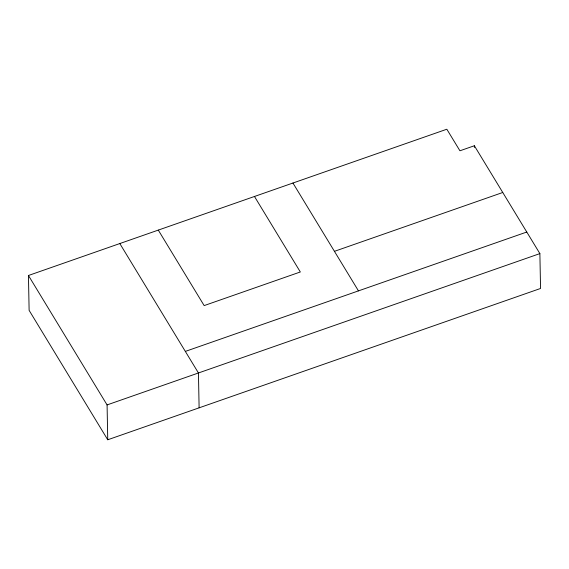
<?xml version="1.0" encoding="UTF-8"?>
<svg xmlns="http://www.w3.org/2000/svg" width="569" height="569" viewBox="0 0 569 569"><rect width="100%" height="100%" fill="white"/><g stroke="black" fill="none" stroke-linecap="round" stroke-linejoin="round"><path stroke-width="0.85" d="M28.45 275.496L446.829 129.227L459.93 150.792L474.361 145.749L539.881 253.603L540.55 288.462L107.747 439.773L29.119 310.354L28.45 275.496L107.079 404.922L107.747 439.773M334.437 251.334L502.754 192.486M185.345 351.407L526.773 232.031M107.079 404.922L539.881 253.603M292.943 183.026L358.463 290.88M254.471 196.476L300.332 271.975L204.157 305.596L158.289 230.104M119.817 243.553L198.446 372.98L199.114 407.831M474.361 145.749L474.39 147.492"/></g></svg>
